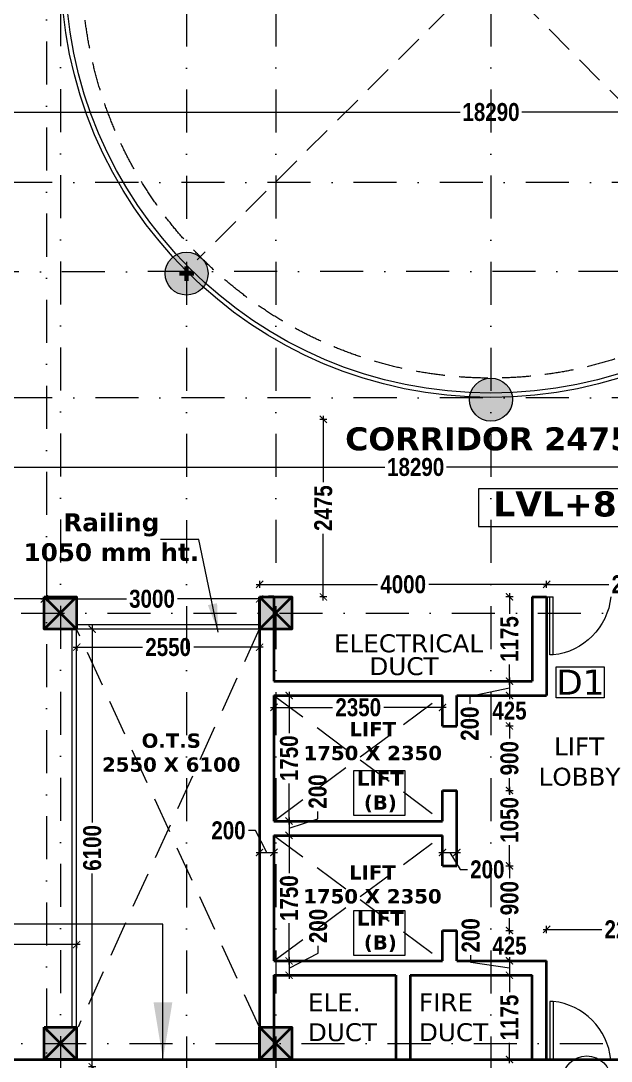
# Model space of a CAD drawing. Header units: millimetres. Extents: x -3092155 to 4513934, y -12317808 to 1850003.
# Drawn here: x -422978 to -414748, y -5557584 to -5543080 of the extents above; entities that cross this region are included whole.
import ezdxf

# ---------------------------------------------------------------- set-up
doc = ezdxf.new("R2010")
doc.units = ezdxf.units.MM
doc.header["$LTSCALE"] = 2
doc.header["$MEASUREMENT"] = 0
doc.header["$PDMODE"] = 34
doc.header["$PDSIZE"] = 500
doc.linetypes.add('DASHDOT', pattern=[1, 0.5, -0.25, 0, -0.25])
doc.linetypes.add('DASHED2', pattern=[0.375, 0.25, -0.125])
doc.layers.add('AEROW', color=7, linetype='Continuous', lineweight=15, true_color=0x0d0d0d)
for name, color, linetype, lineweight in [('col 1', 11, 'Continuous', 20), ('coloumn', 10, 'Continuous', 35), ('D DIM', 250, 'Continuous', 9), ('D1', 10, 'Continuous', 5), ('DOOR', 27, 'Continuous', 5), ('expen. jt.', 130, 'Continuous', 35), ('GRID', 251, 'DASHDOT', 5), ('Layer1', 251, 'Continuous', 0), ('PARGOLA', 115, 'DASHED2', 5), ('RAILING', 47, 'Continuous', 13), ('SILL', 74, 'Continuous', 9), ('TEXT', 7, 'Continuous', 13), ('W1', 162, 'Continuous', 5), ('WAll', 250, 'Continuous', 35)]:
    doc.layers.add(name, color=color, linetype=linetype, lineweight=lineweight)
doc.styles.add('COLOUMNN DIM', font='ARIALNB.TTF', dxfattribs={"height": 550})
doc.styles.add('INNER DIM', font='ARIALNB.TTF', dxfattribs={"height": 250})
doc.styles.add('style2', font='verdana.ttf')
doc.dimstyles.new('external final', dxfattribs={"dimscale": 0, "dimtxt": 250, "dimasz": 100, "dimexe": 50, "dimexo": 50, "dimgap": 50, "dimtad": 0, "dimdec": 0, "dimzin": 0, "dimdsep": 46, "dimtxsty": 'INNER DIM', "dimblk": 'ARCHTICK', "dimcen": 100, "dimdle": 50, "dimclrd": 256, "dimclre": 256, "dimclrt": 256, "dimadec": 0, "dimazin": 0, "dimtfac": 1, "dimtdec": 0, "dimtix": 1, "dimtmove": 1, "dimatfit": 3, "dimfxl": 50, "dimfxlon": 1, "dimtolj": 1, "dimtzin": 0, "dimlwd": -1, "dimlwe": -1, "dimarcsym": 1})
doc.dimstyles.new('INNER DIM', dxfattribs={"dimscale": 0, "dimtxt": 250, "dimasz": 100, "dimexe": 50, "dimexo": 50, "dimgap": 50, "dimtad": 0, "dimdec": 0, "dimzin": 0, "dimdsep": 46, "dimtxsty": 'INNER DIM', "dimblk": 'ARCHTICK', "dimcen": 100, "dimdle": 50, "dimclrd": 256, "dimclre": 256, "dimclrt": 256, "dimadec": 0, "dimazin": 0, "dimtfac": 1, "dimtdec": 0, "dimtix": 1, "dimtmove": 2, "dimatfit": 3, "dimfxl": 50, "dimfxlon": 1, "dimtolj": 1, "dimtzin": 0, "dimlwd": -1, "dimlwe": -1, "dimarcsym": 1})

# ---------------------------------------------------------------- blocks, each defined once
blk = doc.blocks.new('_ArchTick')
at = {"color": 0, "linetype": 'ByBlock', "const_width": 0.15}
blk.add_lwpolyline([(-0.5, -0.5), (0.5, 0.5)], dxfattribs=at)
blk = doc.blocks.new('*D394')
at = {"layer": 'D DIM', "ltscale": 100, "transparency": 16777216}
for p, q in [((-418711, -5548636), (-418811, -5548636)), ((-418761, -5548586), (-418761, -5549513)), ((-418761, -5551161), (-418761, -5550234)), ((-418711, -5551111), (-418811, -5551111))]:
    blk.add_line(p, q, dxfattribs=at)
at = {"layer": 'Defpoints', "color": 0, "lineweight": 50, "ltscale": 100, "transparency": 16777216}
for p in [(-416424, -5548636), (-418761, -5551111), (-415810, -5551111)]:
    blk.add_point(p, dxfattribs=at)
at = {"layer": 'D DIM', "ltscale": 100, "transparency": 16777216, "xscale": 100, "yscale": 100, "zscale": 100}
for p, rotation in [((-418761, -5548636), 90), ((-418761, -5551111), 270)]:
    blk.add_blockref('_ArchTick', p, dxfattribs=dict(at, rotation=rotation))
at = {"layer": 'D DIM', "ltscale": 100, "transparency": 16777216, "insert": (-418761, -5549874), "char_height": 250, "attachment_point": 5, "rotation": 90, "style": 'INNER DIM'}
blk.add_mtext('\\A1;2475', dxfattribs=at)
blk = doc.blocks.new('*D409')
at = {"layer": 'D DIM', "ltscale": 100, "transparency": 16777216}
for p, q in [((-425569, -5549252), (-425569, -5549352)), ((-407278, -5549252), (-407278, -5549352)), ((-425619, -5549302), (-417904, -5549302)), ((-407228, -5549302), (-417044, -5549302))]:
    blk.add_line(p, q, dxfattribs=at)
at = {"layer": 'Defpoints', "color": 0, "lineweight": 50, "ltscale": 100, "transparency": 16777216}
for p in [(-407278, -5548781), (-425569, -5548959), (-407278, -5549302)]:
    blk.add_point(p, dxfattribs=at)
at = {"layer": 'D DIM', "ltscale": 100, "transparency": 16777216, "xscale": 100, "yscale": 100, "zscale": 100, "rotation": 180}
blk.add_blockref('_ArchTick', (-425569, -5549302), dxfattribs=at)
at = {"layer": 'D DIM', "ltscale": 100, "transparency": 16777216, "xscale": 100, "yscale": 100, "zscale": 100}
blk.add_blockref('_ArchTick', (-407278, -5549302), dxfattribs=at)
at = {"layer": 'D DIM', "ltscale": 100, "transparency": 16777216, "insert": (-417474, -5549302), "char_height": 250, "attachment_point": 5, "style": 'INNER DIM'}
blk.add_mtext('\\A1;18290', dxfattribs=at)
blk = doc.blocks.new('*D432')
at = {"layer": 'D DIM', "ltscale": 100, "transparency": 16777216}
for p, q in [((-425619, -5551139), (-423953, -5551139)), ((-425569, -5551139), (-425569, -5551189)), ((-422599, -5551139), (-423237, -5551139)), ((-422649, -5551139), (-422649, -5551189))]:
    blk.add_line(p, q, dxfattribs=at)
at = {"layer": 'Defpoints', "color": 0, "lineweight": 50, "ltscale": 100, "transparency": 16777216}
for p in [(-425569, -5551111), (-422649, -5551111), (-422649, -5551139)]:
    blk.add_point(p, dxfattribs=at)
at = {"layer": 'D DIM', "ltscale": 100, "transparency": 16777216, "xscale": 100, "yscale": 100, "zscale": 100, "rotation": 180}
blk.add_blockref('_ArchTick', (-425569, -5551139), dxfattribs=at)
at = {"layer": 'D DIM', "ltscale": 100, "transparency": 16777216, "xscale": 100, "yscale": 100, "zscale": 100}
blk.add_blockref('_ArchTick', (-422649, -5551139), dxfattribs=at)
at = {"layer": 'D DIM', "ltscale": 100, "transparency": 16777216, "insert": (-423595, -5551139), "char_height": 250, "attachment_point": 5, "style": 'INNER DIM'}
blk.add_mtext('\\A1;2920', dxfattribs=at)
blk = doc.blocks.new('*D433')
at = {"layer": 'D DIM', "ltscale": 100, "transparency": 16777216}
for p, q in [((-422699, -5551139), (-421505, -5551139)), ((-422649, -5551139), (-422649, -5551189)), ((-419598, -5551139), (-420793, -5551139)), ((-419648, -5551139), (-419648, -5551189))]:
    blk.add_line(p, q, dxfattribs=at)
at = {"layer": 'Defpoints', "color": 0, "lineweight": 50, "ltscale": 100, "transparency": 16777216}
for p in [(-422649, -5551111), (-419648, -5551111), (-419648, -5551139)]:
    blk.add_point(p, dxfattribs=at)
at = {"layer": 'D DIM', "ltscale": 100, "transparency": 16777216, "xscale": 100, "yscale": 100, "zscale": 100, "rotation": 180}
blk.add_blockref('_ArchTick', (-422649, -5551139), dxfattribs=at)
at = {"layer": 'D DIM', "ltscale": 100, "transparency": 16777216, "xscale": 100, "yscale": 100, "zscale": 100}
blk.add_blockref('_ArchTick', (-419648, -5551139), dxfattribs=at)
at = {"layer": 'D DIM', "ltscale": 100, "transparency": 16777216, "insert": (-421149, -5551139), "char_height": 250, "attachment_point": 5, "style": 'INNER DIM'}
blk.add_mtext('\\A1;3000', dxfattribs=at)
blk = doc.blocks.new('*D434')
at = {"layer": 'D DIM', "ltscale": 100, "transparency": 16777216}
for p, q in [((-419698, -5550937), (-418007, -5550937)), ((-419648, -5550987), (-419648, -5550887)), ((-415598, -5550937), (-417290, -5550937)), ((-415648, -5550987), (-415648, -5550887))]:
    blk.add_line(p, q, dxfattribs=at)
at = {"layer": 'Defpoints', "color": 0, "lineweight": 50, "ltscale": 100, "transparency": 16777216}
for p in [(-415648, -5550937), (-419648, -5551111), (-415648, -5551111)]:
    blk.add_point(p, dxfattribs=at)
at = {"layer": 'D DIM', "ltscale": 100, "transparency": 16777216, "xscale": 100, "yscale": 100, "zscale": 100, "rotation": 180}
blk.add_blockref('_ArchTick', (-419648, -5550937), dxfattribs=at)
at = {"layer": 'D DIM', "ltscale": 100, "transparency": 16777216, "xscale": 100, "yscale": 100, "zscale": 100}
blk.add_blockref('_ArchTick', (-415648, -5550937), dxfattribs=at)
at = {"layer": 'D DIM', "ltscale": 100, "transparency": 16777216, "insert": (-417648, -5550937), "char_height": 250, "attachment_point": 5, "style": 'INNER DIM'}
blk.add_mtext('\\A1;4000', dxfattribs=at)
blk = doc.blocks.new('*D435')
at = {"layer": 'D DIM', "ltscale": 100, "transparency": 16777216}
for p, q in [((-415698, -5550937), (-414782, -5550937)), ((-415648, -5550987), (-415648, -5550887)), ((-413149, -5550937), (-414066, -5550937)), ((-413199, -5550987), (-413199, -5550887))]:
    blk.add_line(p, q, dxfattribs=at)
at = {"layer": 'Defpoints', "color": 0, "lineweight": 50, "ltscale": 100, "transparency": 16777216}
for p in [(-413199, -5550937), (-415648, -5551111), (-413199, -5551111)]:
    blk.add_point(p, dxfattribs=at)
at = {"layer": 'D DIM', "ltscale": 100, "transparency": 16777216, "xscale": 100, "yscale": 100, "zscale": 100, "rotation": 180}
blk.add_blockref('_ArchTick', (-415648, -5550937), dxfattribs=at)
at = {"layer": 'D DIM', "ltscale": 100, "transparency": 16777216, "xscale": 100, "yscale": 100, "zscale": 100}
blk.add_blockref('_ArchTick', (-413199, -5550937), dxfattribs=at)
at = {"layer": 'D DIM', "ltscale": 100, "transparency": 16777216, "insert": (-414424, -5550937), "char_height": 250, "attachment_point": 5, "style": 'INNER DIM'}
blk.add_mtext('\\A1;2450', dxfattribs=at)
blk = doc.blocks.new('*D455')
at = {"layer": 'D DIM', "ltscale": 100, "transparency": 16777216}
for p, q in [((-425568, -5544403), (-425568, -5544303)), ((-407279, -5544403), (-407279, -5544303)), ((-425618, -5544353), (-416854, -5544353)), ((-407229, -5544353), (-415994, -5544353))]:
    blk.add_line(p, q, dxfattribs=at)
at = {"layer": 'Defpoints', "color": 0, "lineweight": 50, "ltscale": 100, "transparency": 16777216}
for p in [(-407279, -5544353), (-425568, -5545111), (-407279, -5545111)]:
    blk.add_point(p, dxfattribs=at)
at = {"layer": 'D DIM', "ltscale": 100, "transparency": 16777216, "xscale": 100, "yscale": 100, "zscale": 100, "rotation": 180}
blk.add_blockref('_ArchTick', (-425568, -5544353), dxfattribs=at)
at = {"layer": 'D DIM', "ltscale": 100, "transparency": 16777216, "xscale": 100, "yscale": 100, "zscale": 100}
blk.add_blockref('_ArchTick', (-407279, -5544353), dxfattribs=at)
at = {"layer": 'D DIM', "ltscale": 100, "transparency": 16777216, "insert": (-416424, -5544353), "char_height": 250, "attachment_point": 5, "style": 'INNER DIM'}
blk.add_mtext('\\A1;18290', dxfattribs=at)
blk = doc.blocks.new('*D528')
at = {"layer": 'D DIM', "ltscale": 100, "transparency": 16777216}
for p, q in [((-415698, -5555747), (-414881, -5555747)), ((-415648, -5555797), (-415648, -5555697)), ((-413348, -5555747), (-414166, -5555747)), ((-413398, -5555797), (-413398, -5555697))]:
    blk.add_line(p, q, dxfattribs=at)
at = {"layer": 'Defpoints', "color": 0, "lineweight": 50, "ltscale": 100, "transparency": 16777216}
for p in [(-413398, -5555747), (-415648, -5556336), (-413398, -5556911)]:
    blk.add_point(p, dxfattribs=at)
at = {"layer": 'D DIM', "ltscale": 100, "transparency": 16777216, "xscale": 100, "yscale": 100, "zscale": 100, "rotation": 180}
blk.add_blockref('_ArchTick', (-415648, -5555747), dxfattribs=at)
at = {"layer": 'D DIM', "ltscale": 100, "transparency": 16777216, "xscale": 100, "yscale": 100, "zscale": 100}
blk.add_blockref('_ArchTick', (-413398, -5555747), dxfattribs=at)
at = {"layer": 'D DIM', "ltscale": 100, "transparency": 16777216, "insert": (-414523, -5555747), "char_height": 250, "attachment_point": 5, "style": 'INNER DIM'}
blk.add_mtext('\\A1;2250', dxfattribs=at)
blk = doc.blocks.new('*D1041')
at = {"layer": 'D DIM', "ltscale": 100, "transparency": 16777216}
for p, q in [((-422522, -5502781), (-422360, -5501710)), ((-422360, -5501710), (-422260, -5501710)), ((-422374, -5502781), (-422669, -5502781)), ((-422619, -5502831), (-422619, -5502731)), ((-422424, -5502781), (-422424, -5502731))]:
    blk.add_line(p, q, dxfattribs=at)
at = {"layer": 'Defpoints', "color": 0, "lineweight": 50, "ltscale": 100, "transparency": 16777216}
for p in [(-422619, -5502781), (-422424, -5502781), (-422619, -7684899)]:
    blk.add_point(p, dxfattribs=at)
at = {"layer": 'D DIM', "ltscale": 100, "transparency": 16777216, "xscale": 100, "yscale": 100, "zscale": 100, "rotation": 180}
blk.add_blockref('_ArchTick', (-422619, -5502781), dxfattribs=at)
at = {"layer": 'D DIM', "ltscale": 100, "transparency": 16777216, "xscale": 100, "yscale": 100, "zscale": 100}
blk.add_blockref('_ArchTick', (-422424, -5502781), dxfattribs=at)
at = {"layer": 'D DIM', "ltscale": 100, "transparency": 16777216, "insert": (-421719, -5501710), "char_height": 550, "attachment_point": 5, "style": 'COLOUMNN DIM'}
blk.add_mtext('\\A1;195', dxfattribs=at)
blk = doc.blocks.new('*D1042')
at = {"layer": 'D DIM', "ltscale": 100, "transparency": 16777216}
for p, q in [((-425994, -7684899), (-425011, -7684899)), ((-425944, -7684849), (-425944, -7684949)), ((-422569, -7684899), (-423552, -7684899)), ((-422619, -7684899), (-422619, -7684949))]:
    blk.add_line(p, q, dxfattribs=at)
at = {"layer": 'Defpoints', "color": 0, "lineweight": 50, "ltscale": 100, "transparency": 16777216}
for p in [(-425944, -5502781), (-425944, -7684899), (-422619, -7684899)]:
    blk.add_point(p, dxfattribs=at)
at = {"layer": 'D DIM', "ltscale": 100, "transparency": 16777216, "xscale": 100, "yscale": 100, "zscale": 100, "rotation": 180}
blk.add_blockref('_ArchTick', (-425944, -7684899), dxfattribs=at)
at = {"layer": 'D DIM', "ltscale": 100, "transparency": 16777216, "xscale": 100, "yscale": 100, "zscale": 100}
blk.add_blockref('_ArchTick', (-422619, -7684899), dxfattribs=at)
at = {"layer": 'D DIM', "ltscale": 100, "transparency": 16777216, "insert": (-424282, -7684899), "char_height": 550, "attachment_point": 5, "style": 'COLOUMNN DIM'}
blk.add_mtext('\\A1;3325', dxfattribs=at)
blk = doc.blocks.new('c')
at = {"layer": 'col 1', "ltscale": 100}
h = blk.add_hatch(color=256, dxfattribs=at)
edge = h.paths.add_edge_path()
edge.add_arc((-563321, -5782835), 300, 0, 360)
at = {"lineweight": 60}
for p, q in [((-563321, -5782935), (-563321, -5782735)), ((-563421, -5782835), (-563221, -5782835))]:
    blk.add_line(p, q, dxfattribs=at)
at = {"layer": 'col 1', "ltscale": 100}
blk.add_circle((-563321, -5782835), 300, dxfattribs=at)
blk = doc.blocks.new('1000 DOOR R')
at = {"layer": 'DOOR', "color": 252, "ltscale": 200}
for p, q in [((-900, -900), (0, -900)), ((-900, -900), (-900, -950)), ((-900, -950), (0, -950)), ((0, -1000), (0, -900))]:
    blk.add_line(p, q, dxfattribs=at)
blk.add_arc((96, -1003), 1001, 95.4612, 174.0988, dxfattribs=at)
blk = doc.blocks.new('S.F')
at = {"layer": 'coloumn', "ltscale": 100}
for points in [[(63020, -5859306), (63470, -5859306), (63470, -5859756), (63020, -5859756)], [(66020, -5859306), (66470, -5859306), (66470, -5859756), (66020, -5859756)], [(63020, -5865306), (63470, -5865306), (63470, -5865756), (63020, -5865756)], [(66020, -5865306), (66470, -5865306), (66470, -5865756), (66020, -5865756)]]:
    blk.add_hatch(color=256, dxfattribs=at).paths.add_polyline_path(points)
for p, q in [((63020, -5859756), (63470, -5859306)), ((63470, -5859756), (63020, -5859306)), ((66020, -5859756), (66470, -5859306)), ((66470, -5859756), (66020, -5859306)), ((63020, -5865756), (63470, -5865306)), ((63470, -5865756), (63020, -5865306)), ((66020, -5865756), (66470, -5865306)), ((66470, -5865756), (66020, -5865306))]:
    blk.add_line(p, q, dxfattribs=at)
for points in [[(63020, -5859306), (63470, -5859306), (63470, -5859756), (63020, -5859756)], [(66020, -5859306), (66470, -5859306), (66470, -5859756), (66020, -5859756)], [(63020, -5865306), (63470, -5865306), (63470, -5865756), (63020, -5865756)], [(66020, -5865306), (66470, -5865306), (66470, -5865756), (66020, -5865756)]]:
    blk.add_lwpolyline(points, close=True, dxfattribs=at)
blk = doc.blocks.new('*D1087')
at = {"layer": 'D DIM', "ltscale": 100, "transparency": 16777216}
for p, q in [((-416116, -5551111), (-416216, -5551111)), ((-416166, -5551061), (-416166, -5551346)), ((-416166, -5552336), (-416166, -5552052)), ((-416116, -5552286), (-416216, -5552286))]:
    blk.add_line(p, q, dxfattribs=at)
at = {"layer": 'Defpoints', "color": 0, "lineweight": 50, "ltscale": 100, "transparency": 16777216}
for p in [(-415849, -5551111), (-416166, -5552286), (-415849, -5552286)]:
    blk.add_point(p, dxfattribs=at)
at = {"layer": 'D DIM', "ltscale": 100, "transparency": 16777216, "xscale": 100, "yscale": 100, "zscale": 100}
for p, rotation in [((-416166, -5551111), 90), ((-416166, -5552286), 270)]:
    blk.add_blockref('_ArchTick', p, dxfattribs=dict(at, rotation=rotation))
at = {"layer": 'D DIM', "ltscale": 100, "transparency": 16777216, "insert": (-416166, -5551699), "char_height": 250, "attachment_point": 5, "rotation": 90, "style": 'INNER DIM'}
blk.add_mtext('\\A1;1175', dxfattribs=at)
blk = doc.blocks.new('*D1088')
at = {"layer": 'D DIM', "ltscale": 100, "transparency": 16777216}
for p, q in [((-416116, -5552286), (-416216, -5552286)), ((-416166, -5552236), (-416166, -5552536)), ((-416166, -5552386), (-416719, -5552500)), ((-416719, -5552500), (-416719, -5552600)), ((-416216, -5552486), (-416116, -5552486))]:
    blk.add_line(p, q, dxfattribs=at)
at = {"layer": 'Defpoints', "color": 0, "lineweight": 50, "ltscale": 100, "transparency": 16777216}
for p in [(-415849, -5552286), (-416899, -5552486), (-416166, -5552486)]:
    blk.add_point(p, dxfattribs=at)
at = {"layer": 'D DIM', "ltscale": 100, "transparency": 16777216, "xscale": 100, "yscale": 100, "zscale": 100}
for p, rotation in [((-416166, -5552286), 90), ((-416166, -5552486), 270)]:
    blk.add_blockref('_ArchTick', p, dxfattribs=dict(at, rotation=rotation))
at = {"layer": 'D DIM', "ltscale": 100, "transparency": 16777216, "insert": (-416719, -5552879), "char_height": 250, "attachment_point": 5, "rotation": 90, "style": 'INNER DIM'}
blk.add_mtext('\\A1;200', dxfattribs=at)
blk = doc.blocks.new('*D1089')
at = {"layer": 'D DIM', "ltscale": 100, "transparency": 16777216}
for p, q in [((-416216, -5552486), (-416116, -5552486)), ((-416166, -5552486), (-416166, -5552521)), ((-416166, -5552911), (-416166, -5552876)), ((-416216, -5552911), (-416116, -5552911))]:
    blk.add_line(p, q, dxfattribs=at)
at = {"layer": 'Defpoints', "color": 0, "lineweight": 50, "ltscale": 100, "transparency": 16777216}
for p in [(-416899, -5552486), (-416899, -5552911), (-416166, -5552911)]:
    blk.add_point(p, dxfattribs=at)
at = {"layer": 'D DIM', "ltscale": 100, "transparency": 16777216, "insert": (-416166, -5552699), "char_height": 250, "attachment_point": 5, "rotation": 0.1, "style": 'INNER DIM'}
blk.add_mtext('\\A1;425', dxfattribs=at)
blk = doc.blocks.new('*D1090')
at = {"layer": 'D DIM', "ltscale": 100, "transparency": 16777216}
for p, q in [((-416166, -5552861), (-416166, -5553084)), ((-416216, -5552911), (-416116, -5552911)), ((-416166, -5553861), (-416166, -5553639)), ((-416216, -5553811), (-416116, -5553811))]:
    blk.add_line(p, q, dxfattribs=at)
at = {"layer": 'Defpoints', "color": 0, "lineweight": 50, "ltscale": 100, "transparency": 16777216}
for p in [(-416899, -5552911), (-416899, -5553811), (-416166, -5553811)]:
    blk.add_point(p, dxfattribs=at)
at = {"layer": 'D DIM', "ltscale": 100, "transparency": 16777216, "xscale": 100, "yscale": 100, "zscale": 100}
for p, rotation in [((-416166, -5552911), 90), ((-416166, -5553811), 270)]:
    blk.add_blockref('_ArchTick', p, dxfattribs=dict(at, rotation=rotation))
at = {"layer": 'D DIM', "ltscale": 100, "transparency": 16777216, "insert": (-416166, -5553361), "char_height": 250, "attachment_point": 5, "rotation": 90, "style": 'INNER DIM'}
blk.add_mtext('\\A1;900', dxfattribs=at)
blk = doc.blocks.new('*D1091')
at = {"layer": 'D DIM', "ltscale": 100, "transparency": 16777216}
for p, q in [((-416216, -5553811), (-416116, -5553811)), ((-416166, -5553761), (-416166, -5553871)), ((-416166, -5554911), (-416166, -5554572)), ((-416216, -5554861), (-416116, -5554861))]:
    blk.add_line(p, q, dxfattribs=at)
at = {"layer": 'Defpoints', "color": 0, "lineweight": 50, "ltscale": 100, "transparency": 16777216}
for p in [(-416899, -5553811), (-416899, -5554861), (-416166, -5554861)]:
    blk.add_point(p, dxfattribs=at)
at = {"layer": 'D DIM', "ltscale": 100, "transparency": 16777216, "xscale": 100, "yscale": 100, "zscale": 100}
for p, rotation in [((-416166, -5553811), 90), ((-416166, -5554861), 270)]:
    blk.add_blockref('_ArchTick', p, dxfattribs=dict(at, rotation=rotation))
at = {"layer": 'D DIM', "ltscale": 100, "transparency": 16777216, "insert": (-416166, -5554221), "char_height": 250, "attachment_point": 5, "rotation": 90, "style": 'INNER DIM'}
blk.add_mtext('\\A1;1050', dxfattribs=at)
blk = doc.blocks.new('*D1092')
at = {"layer": 'D DIM', "ltscale": 100, "transparency": 16777216}
for p, q in [((-416216, -5554861), (-416116, -5554861)), ((-416166, -5554811), (-416166, -5555034)), ((-416166, -5555811), (-416166, -5555589)), ((-416216, -5555761), (-416116, -5555761))]:
    blk.add_line(p, q, dxfattribs=at)
at = {"layer": 'Defpoints', "color": 0, "lineweight": 50, "ltscale": 100, "transparency": 16777216}
for p in [(-416899, -5554861), (-416899, -5555761), (-416166, -5555761)]:
    blk.add_point(p, dxfattribs=at)
at = {"layer": 'D DIM', "ltscale": 100, "transparency": 16777216, "xscale": 100, "yscale": 100, "zscale": 100}
for p, rotation in [((-416166, -5554861), 90), ((-416166, -5555761), 270)]:
    blk.add_blockref('_ArchTick', p, dxfattribs=dict(at, rotation=rotation))
at = {"layer": 'D DIM', "ltscale": 100, "transparency": 16777216, "insert": (-416166, -5555311), "char_height": 250, "attachment_point": 5, "rotation": 90, "style": 'INNER DIM'}
blk.add_mtext('\\A1;900', dxfattribs=at)
blk = doc.blocks.new('*D1093')
at = {"layer": 'D DIM', "ltscale": 100, "transparency": 16777216}
for p, q in [((-416216, -5555761), (-416116, -5555761)), ((-416166, -5555761), (-416166, -5555796)), ((-416216, -5556186), (-416116, -5556186)), ((-416166, -5556186), (-416166, -5556151))]:
    blk.add_line(p, q, dxfattribs=at)
at = {"layer": 'Defpoints', "color": 0, "lineweight": 50, "ltscale": 100, "transparency": 16777216}
for p in [(-416899, -5555761), (-416899, -5556186), (-416166, -5556186)]:
    blk.add_point(p, dxfattribs=at)
at = {"layer": 'D DIM', "ltscale": 100, "transparency": 16777216, "insert": (-416166, -5555974), "char_height": 250, "attachment_point": 5, "rotation": 0.1, "style": 'INNER DIM'}
blk.add_mtext('\\A1;425', dxfattribs=at)
blk = doc.blocks.new('*D1094')
at = {"layer": 'D DIM', "ltscale": 100, "transparency": 16777216}
for p, q in [((-416706, -5556208), (-416706, -5556108)), ((-416166, -5556286), (-416706, -5556208)), ((-416216, -5556186), (-416116, -5556186)), ((-416166, -5556136), (-416166, -5556436)), ((-416216, -5556386), (-416116, -5556386))]:
    blk.add_line(p, q, dxfattribs=at)
at = {"layer": 'Defpoints', "color": 0, "lineweight": 50, "ltscale": 100, "transparency": 16777216}
for p in [(-416899, -5556186), (-417549, -5556386), (-416166, -5556386)]:
    blk.add_point(p, dxfattribs=at)
at = {"layer": 'D DIM', "ltscale": 100, "transparency": 16777216, "xscale": 100, "yscale": 100, "zscale": 100}
for p, rotation in [((-416166, -5556186), 90), ((-416166, -5556386), 270)]:
    blk.add_blockref('_ArchTick', p, dxfattribs=dict(at, rotation=rotation))
at = {"layer": 'D DIM', "ltscale": 100, "transparency": 16777216, "insert": (-416706, -5555830), "char_height": 250, "attachment_point": 5, "rotation": 90, "style": 'INNER DIM'}
blk.add_mtext('\\A1;200', dxfattribs=at)
blk = doc.blocks.new('*D1095')
at = {"layer": 'D DIM', "ltscale": 100, "transparency": 16777216}
for p, q in [((-416166, -5556336), (-416166, -5556621)), ((-416216, -5556386), (-416116, -5556386)), ((-416166, -5557611), (-416166, -5557327)), ((-416116, -5557561), (-416216, -5557561))]:
    blk.add_line(p, q, dxfattribs=at)
at = {"layer": 'Defpoints', "color": 0, "lineweight": 50, "ltscale": 100, "transparency": 16777216}
for p in [(-417549, -5556386), (-416166, -5557561), (-415849, -5557561)]:
    blk.add_point(p, dxfattribs=at)
at = {"layer": 'D DIM', "ltscale": 100, "transparency": 16777216, "xscale": 100, "yscale": 100, "zscale": 100}
for p, rotation in [((-416166, -5556386), 90), ((-416166, -5557561), 270)]:
    blk.add_blockref('_ArchTick', p, dxfattribs=dict(at, rotation=rotation))
at = {"layer": 'D DIM', "ltscale": 100, "transparency": 16777216, "insert": (-416166, -5556974), "char_height": 250, "attachment_point": 5, "rotation": 90, "style": 'INNER DIM'}
blk.add_mtext('\\A1;1175', dxfattribs=at)
blk = doc.blocks.new('*D1096')
at = {"layer": 'D DIM', "ltscale": 100, "transparency": 16777216}
for p, q in [((-419238, -5552436), (-419238, -5553011)), ((-419197, -5552486), (-419288, -5552486)), ((-419238, -5554286), (-419238, -5553711)), ((-419197, -5554236), (-419288, -5554236))]:
    blk.add_line(p, q, dxfattribs=at)
at = {"layer": 'Defpoints', "color": 0, "lineweight": 50, "ltscale": 100, "transparency": 16777216}
for p in [(-419147, -5552486), (-419238, -5554236), (-419147, -5554236)]:
    blk.add_point(p, dxfattribs=at)
at = {"layer": 'D DIM', "ltscale": 100, "transparency": 16777216, "xscale": 100, "yscale": 100, "zscale": 100}
for p, rotation in [((-419238, -5552486), 90), ((-419238, -5554236), 270)]:
    blk.add_blockref('_ArchTick', p, dxfattribs=dict(at, rotation=rotation))
at = {"layer": 'D DIM', "ltscale": 100, "transparency": 16777216, "insert": (-419238, -5553361), "char_height": 250, "attachment_point": 5, "rotation": 90, "style": 'INNER DIM'}
blk.add_mtext('\\A1;1750', dxfattribs=at)
blk = doc.blocks.new('*D1097')
at = {"layer": 'D DIM', "ltscale": 100, "transparency": 16777216}
for p, q in [((-419238, -5554186), (-419238, -5554486)), ((-418839, -5554203), (-418839, -5554103)), ((-419196, -5554236), (-419288, -5554236)), ((-419238, -5554336), (-418839, -5554203)), ((-419288, -5554436), (-419188, -5554436))]:
    blk.add_line(p, q, dxfattribs=at)
at = {"layer": 'Defpoints', "color": 0, "lineweight": 50, "ltscale": 100, "transparency": 16777216}
for p in [(-419146, -5554236), (-419449, -5554436), (-419238, -5554436)]:
    blk.add_point(p, dxfattribs=at)
at = {"layer": 'D DIM', "ltscale": 100, "transparency": 16777216, "xscale": 100, "yscale": 100, "zscale": 100}
for p, rotation in [((-419238, -5554236), 90), ((-419238, -5554436), 270)]:
    blk.add_blockref('_ArchTick', p, dxfattribs=dict(at, rotation=rotation))
at = {"layer": 'D DIM', "ltscale": 100, "transparency": 16777216, "insert": (-418839, -5553825), "char_height": 250, "attachment_point": 5, "rotation": 90, "style": 'INNER DIM'}
blk.add_mtext('\\A1;200', dxfattribs=at)
blk = doc.blocks.new('*D1098')
at = {"layer": 'D DIM', "ltscale": 100, "transparency": 16777216}
for p, q in [((-419288, -5554436), (-419188, -5554436)), ((-419238, -5554386), (-419238, -5554961)), ((-419238, -5556236), (-419238, -5555661)), ((-419288, -5556186), (-419188, -5556186))]:
    blk.add_line(p, q, dxfattribs=at)
at = {"layer": 'Defpoints', "color": 0, "lineweight": 50, "ltscale": 100, "transparency": 16777216}
for p in [(-419449, -5554436), (-419449, -5556186), (-419238, -5556186)]:
    blk.add_point(p, dxfattribs=at)
at = {"layer": 'D DIM', "ltscale": 100, "transparency": 16777216, "xscale": 100, "yscale": 100, "zscale": 100}
for p, rotation in [((-419238, -5554436), 90), ((-419238, -5556186), 270)]:
    blk.add_blockref('_ArchTick', p, dxfattribs=dict(at, rotation=rotation))
at = {"layer": 'D DIM', "ltscale": 100, "transparency": 16777216, "insert": (-419238, -5555311), "char_height": 250, "attachment_point": 5, "rotation": 90, "style": 'INNER DIM'}
blk.add_mtext('\\A1;1750', dxfattribs=at)
blk = doc.blocks.new('*D1099')
at = {"layer": 'D DIM', "ltscale": 100, "transparency": 16777216}
for p, q in [((-419238, -5556286), (-418832, -5556078)), ((-418832, -5556078), (-418832, -5555978)), ((-419288, -5556186), (-419188, -5556186)), ((-419238, -5556136), (-419238, -5556436)), ((-419288, -5556386), (-419188, -5556386))]:
    blk.add_line(p, q, dxfattribs=at)
at = {"layer": 'Defpoints', "color": 0, "lineweight": 50, "ltscale": 100, "transparency": 16777216}
for p in [(-419449, -5556186), (-419449, -5556386), (-419238, -5556386)]:
    blk.add_point(p, dxfattribs=at)
at = {"layer": 'D DIM', "ltscale": 100, "transparency": 16777216, "xscale": 100, "yscale": 100, "zscale": 100}
for p, rotation in [((-419238, -5556186), 90), ((-419238, -5556386), 270)]:
    blk.add_blockref('_ArchTick', p, dxfattribs=dict(at, rotation=rotation))
at = {"layer": 'D DIM', "ltscale": 100, "transparency": 16777216, "insert": (-418832, -5555699), "char_height": 250, "attachment_point": 5, "rotation": 90, "style": 'INNER DIM'}
blk.add_mtext('\\A1;200', dxfattribs=at)
blk = doc.blocks.new('*D1100')
at = {"layer": 'D DIM', "ltscale": 100, "transparency": 16777216}
for p, q in [((-419499, -5552652), (-418632, -5552652)), ((-419449, -5552652), (-419449, -5552602)), ((-417049, -5552652), (-417916, -5552652)), ((-417099, -5552652), (-417099, -5552602))]:
    blk.add_line(p, q, dxfattribs=at)
at = {"layer": 'Defpoints', "color": 0, "lineweight": 50, "ltscale": 100, "transparency": 16777216}
for p in [(-419449, -5552653), (-417099, -5552652), (-417099, -5552653)]:
    blk.add_point(p, dxfattribs=at)
at = {"layer": 'D DIM', "ltscale": 100, "transparency": 16777216, "xscale": 100, "yscale": 100, "zscale": 100, "rotation": 180}
blk.add_blockref('_ArchTick', (-419449, -5552652), dxfattribs=at)
at = {"layer": 'D DIM', "ltscale": 100, "transparency": 16777216, "xscale": 100, "yscale": 100, "zscale": 100}
blk.add_blockref('_ArchTick', (-417099, -5552652), dxfattribs=at)
at = {"layer": 'D DIM', "ltscale": 100, "transparency": 16777216, "insert": (-418274, -5552652), "char_height": 250, "attachment_point": 5, "style": 'INNER DIM'}
blk.add_mtext('\\A1;2350', dxfattribs=at)
blk = doc.blocks.new('*D1101')
at = {"layer": 'D DIM', "ltscale": 100, "transparency": 16777216}
for p, q in [((-419705, -5554367), (-419805, -5554367)), ((-419549, -5554674), (-419705, -5554367)), ((-419649, -5554696), (-419649, -5554624)), ((-419449, -5554696), (-419449, -5554624)), ((-419699, -5554674), (-419399, -5554674))]:
    blk.add_line(p, q, dxfattribs=at)
at = {"layer": 'Defpoints', "color": 0, "lineweight": 50, "ltscale": 100, "transparency": 16777216}
for p in [(-419649, -5554746), (-419449, -5554674), (-419449, -5554746)]:
    blk.add_point(p, dxfattribs=at)
at = {"layer": 'D DIM', "ltscale": 100, "transparency": 16777216, "xscale": 100, "yscale": 100, "zscale": 100, "rotation": 180}
blk.add_blockref('_ArchTick', (-419649, -5554674), dxfattribs=at)
at = {"layer": 'D DIM', "ltscale": 100, "transparency": 16777216, "xscale": 100, "yscale": 100, "zscale": 100}
blk.add_blockref('_ArchTick', (-419449, -5554674), dxfattribs=at)
at = {"layer": 'D DIM', "ltscale": 100, "transparency": 16777216, "insert": (-420083, -5554367), "char_height": 250, "attachment_point": 5, "style": 'INNER DIM'}
blk.add_mtext('\\A1;200', dxfattribs=at)
blk = doc.blocks.new('*D1102')
at = {"layer": 'D DIM', "ltscale": 100, "transparency": 16777216}
for p, q in [((-417099, -5554624), (-417099, -5554724)), ((-416899, -5554724), (-416899, -5554624)), ((-417149, -5554674), (-416849, -5554674)), ((-416999, -5554674), (-416853, -5554911)), ((-416853, -5554911), (-416753, -5554911))]:
    blk.add_line(p, q, dxfattribs=at)
at = {"layer": 'Defpoints', "color": 0, "lineweight": 50, "ltscale": 100, "transparency": 16777216}
for p in [(-417099, -5554436), (-416899, -5554674), (-416899, -5554861)]:
    blk.add_point(p, dxfattribs=at)
at = {"layer": 'D DIM', "ltscale": 100, "transparency": 16777216, "xscale": 100, "yscale": 100, "zscale": 100, "rotation": 180}
blk.add_blockref('_ArchTick', (-417099, -5554674), dxfattribs=at)
at = {"layer": 'D DIM', "ltscale": 100, "transparency": 16777216, "xscale": 100, "yscale": 100, "zscale": 100}
blk.add_blockref('_ArchTick', (-416899, -5554674), dxfattribs=at)
at = {"layer": 'D DIM', "ltscale": 100, "transparency": 16777216, "insert": (-416475, -5554911), "char_height": 250, "attachment_point": 5, "style": 'INNER DIM'}
blk.add_mtext('\\A1;200', dxfattribs=at)
blk = doc.blocks.new('*D1103')
at = {"layer": 'D DIM', "ltscale": 100, "transparency": 16777216}
for p, q in [((-421932, -5551561), (-422032, -5551561)), ((-421982, -5551511), (-421982, -5554256)), ((-421982, -5557711), (-421982, -5554967)), ((-421932, -5557661), (-422032, -5557661))]:
    blk.add_line(p, q, dxfattribs=at)
at = {"layer": 'Defpoints', "color": 0, "lineweight": 50, "ltscale": 100, "transparency": 16777216}
for p in [(-421478, -5551561), (-421982, -5557661), (-421478, -5557661)]:
    blk.add_point(p, dxfattribs=at)
at = {"layer": 'D DIM', "ltscale": 100, "transparency": 16777216, "xscale": 100, "yscale": 100, "zscale": 100}
for p, rotation in [((-421982, -5551561), 90), ((-421982, -5557661), 270)]:
    blk.add_blockref('_ArchTick', p, dxfattribs=dict(at, rotation=rotation))
at = {"layer": 'D DIM', "ltscale": 100, "transparency": 16777216, "insert": (-421982, -5554611), "char_height": 250, "attachment_point": 5, "rotation": 90, "style": 'INNER DIM'}
blk.add_mtext('\\A1;6100', dxfattribs=at)
blk = doc.blocks.new('*D1104')
at = {"layer": 'D DIM', "ltscale": 100, "transparency": 16777216}
for p, q in [((-422249, -5551812), (-421282, -5551812)), ((-422199, -5551812), (-422199, -5551862)), ((-419599, -5551812), (-420566, -5551812)), ((-419649, -5551812), (-419649, -5551862))]:
    blk.add_line(p, q, dxfattribs=at)
at = {"layer": 'Defpoints', "color": 0, "lineweight": 50, "ltscale": 100, "transparency": 16777216}
for p in [(-422199, -5551775), (-419649, -5551775), (-419649, -5551812)]:
    blk.add_point(p, dxfattribs=at)
at = {"layer": 'D DIM', "ltscale": 100, "transparency": 16777216, "xscale": 100, "yscale": 100, "zscale": 100, "rotation": 180}
blk.add_blockref('_ArchTick', (-422199, -5551812), dxfattribs=at)
at = {"layer": 'D DIM', "ltscale": 100, "transparency": 16777216, "xscale": 100, "yscale": 100, "zscale": 100}
blk.add_blockref('_ArchTick', (-419649, -5551812), dxfattribs=at)
at = {"layer": 'D DIM', "ltscale": 100, "transparency": 16777216, "insert": (-420924, -5551812), "char_height": 250, "attachment_point": 5, "style": 'INNER DIM'}
blk.add_mtext('\\A1;2550', dxfattribs=at)
blk = doc.blocks.new('*D1114')
at = {"layer": 'D DIM', "ltscale": 100, "transparency": 16777216}
for p, q in [((-425568, -5556008), (-425568, -5555908)), ((-422199, -5556008), (-422199, -5555908)), ((-425618, -5555958), (-424240, -5555958)), ((-422149, -5555958), (-423527, -5555958))]:
    blk.add_line(p, q, dxfattribs=at)
at = {"layer": 'Defpoints', "color": 0, "lineweight": 50, "ltscale": 100, "transparency": 16777216}
for p in [(-422199, -5555958), (-425568, -5557021), (-422199, -5557021)]:
    blk.add_point(p, dxfattribs=at)
at = {"layer": 'D DIM', "ltscale": 100, "transparency": 16777216, "xscale": 100, "yscale": 100, "zscale": 100, "rotation": 180}
blk.add_blockref('_ArchTick', (-425568, -5555958), dxfattribs=at)
at = {"layer": 'D DIM', "ltscale": 100, "transparency": 16777216, "xscale": 100, "yscale": 100, "zscale": 100}
blk.add_blockref('_ArchTick', (-422199, -5555958), dxfattribs=at)
at = {"layer": 'D DIM', "ltscale": 100, "transparency": 16777216, "insert": (-423884, -5555958), "char_height": 250, "attachment_point": 5, "style": 'INNER DIM'}
blk.add_mtext('\\A1;3370', dxfattribs=at)
blk = doc.blocks.new('67UU')
at = {"layer": 'W1', "ltscale": 100}
blk.add_lwpolyline([(-417623, -5862355), (-418337, -5862355), (-418337, -5861728), (-417623, -5861728)], close=True, dxfattribs=at)
at = {"layer": 'W1', "ltscale": 100, "insert": (-417966, -5861739), "char_height": 200, "width": 641.27, "attachment_point": 2, "style": 'style2'}
blk.add_mtext('{\\fVerdana|b1|i0|c0|p34;LIFT (B)}', dxfattribs=at)

msp = doc.modelspace()

# ---------------------------------------------------------------- hatches: boundary and pattern name
at = {"layer": 'col 1', "ltscale": 100}
h = msp.add_hatch(color=256, dxfattribs=at)
edge = h.paths.add_edge_path()
edge.add_arc((-416424.4, -5548361.2), 300, 0, 360)
h = msp.add_hatch(color=256, dxfattribs=at)
edge = h.paths.add_edge_path()
edge.add_arc((-416424.4, -5548361.2), 300, 0, 360)

# ---------------------------------------------------------------- linework, layer by layer
msp.add_circle((-416424.4, -5548361.2), 300, dxfattribs=at)
msp.add_circle((-416424.4, -5548361.2), 300, dxfattribs=at)
at = {"layer": 'D1'}
msp.add_lwpolyline([(-415515.1, -5552085.8), (-414846.4, -5552085.8), (-414846.4, -5552520), (-415515.1, -5552520)], close=True, dxfattribs=at)
at = {"layer": 'D1', "ltscale": 100}
msp.add_circle((-415089.4, -5557846.1), 336.1, dxfattribs=at)
at = {"layer": 'expen. jt.', "ltscale": 100}
msp.add_line((-438889.3, -5557561.2), (-393959.3, -5557561.2), dxfattribs=at)
at = {"layer": 'GRID', "color": 5, "ltscale": 600}
for p, q in [((-422423.9, -5499629.5), (-422423.9, -5584428.2)), ((-420666.6, -5499635.3), (-420666.6, -5584427.2)), ((-419423.9, -5499634.4), (-419423.9, -5584428.2)), ((-416423.9, -5499634.4), (-416423.9, -5584428.2)), ((-422619.4, -5502565), (-422619.4, -5581497.4))]:
    msp.add_line(p, q, dxfattribs=at)
at = {"layer": 'GRID', "color": 6, "ltscale": 600}
for p, q in [((-367334.8, -5545336.2), (-460173.8, -5545336.2)), ((-365400.8, -5546575.3), (-462107.8, -5546578.9)), ((-367334.1, -5548336.2), (-460173.8, -5548336.2)), ((-460173.8, -5551336.2), (-367334.4, -5551336.2)), ((-461068.2, -5557336.2), (-366440.7, -5557336.2))]:
    msp.add_line(p, q, dxfattribs=at)
at = {"layer": 'Layer1', "ltscale": 100}
msp.add_lwpolyline([(-413533.5, -5549603.3), (-416596.1, -5549603.3), (-416596.1, -5550130.4), (-413533.5, -5550130.4)], close=True, dxfattribs=at)
at = {"layer": 'PARGOLA', "ltscale": 800}
for p, q in [((-412328.1, -5538257.8), (-420520.6, -5546414.7)), ((-412373.5, -5546459.9), (-420520.6, -5538257.8))]:
    msp.add_line(p, q, dxfattribs=at)
at = {"layer": 'PARGOLA', "ltscale": 1000}
for p, q in [((-419648.9, -5557111.6), (-422199.4, -5551561.2)), ((-419654.6, -5551561.2), (-422179.6, -5557111.2)), ((-419448.9, -5554236.2), (-417098.9, -5552486.2)), ((-419448.9, -5552486.2), (-417098.9, -5554236.2)), ((-419448.9, -5554436.2), (-417098.9, -5556186.2)), ((-419448.9, -5556186.2), (-417098.9, -5554436.2))]:
    msp.add_line(p, q, dxfattribs=at)
at = {"layer": 'PARGOLA', "ltscale": 800}
msp.add_circle((-416424.4, -5542361.2), 5700, dxfattribs=at)
at = {"layer": 'RAILING', "ltscale": 1000}
for p, q in [((-422261.4, -5557111.2), (-422261.4, -5551561.2)), ((-419648.9, -5551499.2), (-422199.4, -5551499.2)), ((-422199.4, -5557111.2), (-422199.4, -5551561.2)), ((-419648.9, -5551561.2), (-422199.4, -5551561.2))]:
    msp.add_line(p, q, dxfattribs=at)
at = {"layer": 'RAILING', "ltscale": 100}
for radius in [5995.3, 5935.3]:
    msp.add_circle((-416424.3, -5542336.2), radius, dxfattribs=at)
at = {"layer": 'WAll', "ltscale": 100}
for p, q in [((-419649.3, -5551111.2), (-419524.3, -5551111.2)), ((-419648.9, -5551111.2), (-419648.9, -5557561.2)), ((-419449.3, -5551111.2), (-419524.3, -5551111.2)), ((-419448.9, -5551111.2), (-419448.9, -5552286.2)), ((-415848.9, -5551111.2), (-415848.9, -5552286.2)), ((-415848.9, -5551111.2), (-415648.9, -5551111.2)), ((-415648.9, -5551111.2), (-415648.9, -5552486.2)), ((-419448.9, -5552286.2), (-415848.9, -5552286.2)), ((-419448.9, -5552486.2), (-419448.9, -5554236.2)), ((-419448.9, -5552486.2), (-417098.9, -5552486.2)), ((-417098.9, -5552911.2), (-417098.9, -5552486.2)), ((-416898.9, -5552486.2), (-415648.9, -5552486.2)), ((-416898.9, -5552911.2), (-416898.9, -5552486.2)), ((-417098.9, -5552911.2), (-416898.9, -5552911.2)), ((-417098.9, -5554236.2), (-417098.9, -5553811.2)), ((-417098.9, -5553811.2), (-416898.9, -5553811.2)), ((-416898.9, -5554861.2), (-416898.9, -5553811.2)), ((-419448.9, -5554236.2), (-417098.9, -5554236.2)), ((-419448.9, -5554436.2), (-419448.9, -5556186.2)), ((-419448.9, -5554436.2), (-417098.9, -5554436.2)), ((-417098.9, -5554861.2), (-417098.9, -5554436.2)), ((-417098.9, -5554861.2), (-416898.9, -5554861.2)), ((-417098.9, -5556186.2), (-417098.9, -5555761.2)), ((-417098.9, -5555761.2), (-416898.9, -5555761.2)), ((-416898.9, -5556186.2), (-416898.9, -5555761.2)), ((-419448.9, -5556186.2), (-417098.9, -5556186.2)), ((-416898.9, -5556186.2), (-415648.9, -5556186.2)), ((-415648.9, -5557561.2), (-415648.9, -5556186.2)), ((-419448.9, -5556386.2), (-419448.9, -5557561.2)), ((-419448.9, -5556386.2), (-417748.9, -5556386.2)), ((-417748.9, -5556386.2), (-417748.9, -5557561.2)), ((-417548.9, -5556386.2), (-415848.9, -5556386.2)), ((-417548.9, -5556386.2), (-417548.9, -5557561.2)), ((-415848.9, -5557561.2), (-415848.9, -5556386.2)), ((-415848.9, -5557561.2), (-415648.9, -5557561.2))]:
    msp.add_line(p, q, dxfattribs=at)

# ---------------------------------------------------------------- block references
at = {"layer": 'col 1', "color": 3, "lineweight": 60}
msp.add_blockref('c', (142654, 236231.2), dxfattribs=at)
msp.add_blockref('c', (142654, 236231.2), dxfattribs=at)
at = {"layer": 'coloumn'}
msp.add_blockref('S.F', (-485670.2, 308195), dxfattribs=at)
at = {"layer": 'D DIM'}
for p in [(0, 308195), (0, 306245)]:
    msp.add_blockref('67UU', p, dxfattribs=at)
at = {"layer": 'SILL', "ltscale": 0.1, "extrusion": (0, 0, -1), "yscale": 0.900000000023283, "zscale": -0.900000000403865, "rotation": 90}
for p, xscale in [((414748.9, -5551111.2), 0.900000000023283), ((414748.9, -5557561.2), -0.900000000023283)]:
    msp.add_blockref('1000 DOOR R', p, dxfattribs=dict(at, xscale=xscale))

# ---------------------------------------------------------------- texts
at = {"layer": 'D1', "style": 'style2'}
msp.add_text('D1', height=350, dxfattribs=at).set_placement((-415515.1, -5552475.1))
at = {"layer": 'TEXT', "style": 'style2'}
for s, p in [('ELECTRICAL', (-418612, -5551883.4)), ('DUCT', (-418119, -5552202)), ('LIFT', (-415545.4, -5553320.9)), ('LOBBY', (-415759.9, -5553742.8))]:
    msp.add_text(s, height=250, dxfattribs=at).set_placement(p)
at = {"layer": 'TEXT', "ltscale": 0.1, "attachment_point": 5, "style": 'style2'}
for s, insert, char_height in [('{\\fVerdana|b1|i0|c0|p34;\\H1.2857x;CORRIDOR 2475 MM WD.\\H0.77778x;  }', (-415353.3, -5548910.8), 250), ('\\pt3850;{\\fVerdana|b1|i0|c0|p34;LVL+8800}', (-415030.2, -5549818.2), 350), ('{\\fVerdana|b1|i0|c0|p34;\\H0.71429x;Railing \\P1050 mm ht.\\H1.4x; }', (-421715.9, -5550281.4), 350), ('{\\fVerdana|b1|i0|c0|p34;LIFT\\P1750 X 2350 }', (-418071.4, -5553123.2), 200), ('{\\fVerdana|b1|i0|c0|p34;O.T.S\\P2550 X 6100 }', (-420880.5, -5553283.8), 200), ('{\\fVerdana|b1|i0|c0|p34;LIFT\\P1750 X 2350 }', (-418076.4, -5555120.3), 200)]:
    msp.add_mtext(s, dxfattribs=dict(at, insert=insert, char_height=char_height))
at = {"layer": 'TEXT', "lineweight": 30, "ltscale": 100, "char_height": 250, "width": 943.083, "attachment_point": 1, "style": 'style2'}
for s, insert in [('ELE.\\PDUCT', (-418976.2, -5556637.7)), ('FIRE\\PDUCT', (-417427.7, -5556637.7))]:
    msp.add_mtext(s, dxfattribs=dict(at, insert=insert))

# ---------------------------------------------------------------- dimensions: what is measured, and where the dimension line sits
at = {"layer": 'D DIM', "ltscale": 100}
for base, p1, p2, override, picture, middle in [((-422619.3506, -5502780.8904), (-422423.9483, -5502780.8904), (-422619.3506, -7684899.1732), {"dimscale": 1, "dimtxsty": 'COLOUMNN DIM'}, '*D1041', (-422209.6417, -5501710.1968)), ((-407278.5, -5549301.7), (-425568.9, -5548959.3), (-407278.5, -5548781.5), {"dimscale": 1}, '*D409', (-417473.7, -5549301.7)), ((-422648.9, -5551139.3), (-425568.9, -5551111.2), (-422648.9, -5551111.2), {"dimscale": 1}, '*D432', (-423594.9, -5551139.3)), ((-419448.9, -5554674.1), (-419648.9, -5554745.7), (-419448.9, -5554745.7), {"dimscale": 1}, '*D1101', (-419854.6, -5554367.1)), ((-416898.9, -5554674.1), (-417098.9, -5554436.2), (-416898.9, -5554861.2), {"dimscale": 1}, '*D1102', (-416703.4, -5554910.8))]:
    dim = msp.add_linear_dim(base=base, p1=p1, p2=p2, dimstyle='external final', override=override, dxfattribs=at)
    dim.commit()
    dim.dimension.update_dxf_attribs({"geometry": picture, "text_midpoint": middle, "dimtype": 160})
for base, p1, p2, override, picture, middle in [((-425943.9483, -7684899.1732), (-422619.3506, -7684899.1732), (-425943.9483, -5502780.8904), {"dimscale": 1, "dimtxsty": 'COLOUMNN DIM'}, '*D1042', (-424281.6495, -7684899.1732)), ((-407278.9, -5544353.3), (-425568.5, -5545111.2), (-407278.9, -5545111.2), {"dimscale": 1}, '*D455', (-416423.7, -5544353.3)), ((-415648.5, -5550936.9), (-419648.5, -5551111.2), (-415648.5, -5551111.2), {"dimscale": 1}, '*D434', (-417648.5, -5550936.9)), ((-413198.9, -5550936.9), (-415648.5, -5551111.2), (-413198.9, -5551111.2), {"dimscale": 1}, '*D435', (-414423.7, -5550936.9)), ((-419648.5, -5551139.3), (-422648.9, -5551111.2), (-419648.5, -5551111.2), {"dimscale": 1}, '*D433', (-421148.7, -5551139.3)), ((-419648.9483, -5551812.2617), (-422199.3618, -5551775.043), (-419648.9483, -5551775.043), {"dimscale": 1}, '*D1104', (-420924.155, -5551812.2617)), ((-417098.9, -5552651.7), (-419448.9, -5552652.6), (-417098.9, -5552652.6), {"dimscale": 1}, '*D1100', (-418273.9, -5552651.7)), ((-413398.5, -5555746.7), (-415648.5, -5556336.2), (-413398.5, -5556911.2), {"dimscale": 1}, '*D528', (-414523.5, -5555746.7))]:
    dim = msp.add_linear_dim(base=base, p1=p1, p2=p2, dimstyle='external final', override=override, dxfattribs=at)
    dim.commit()
    dim.dimension.update_dxf_attribs({"geometry": picture, "text_midpoint": middle})
for base, p1, p2, picture, middle in [((-418761.5, -5551111.2), (-416423.9, -5548636.2), (-415809.9, -5551111.2), '*D394', (-418761.5, -5549873.7)), ((-416166.5, -5552286.2), (-415848.9, -5551111.2), (-415848.9, -5552286.2), '*D1087', (-416166.5, -5551698.7)), ((-421981.9, -5557661.2), (-421478, -5551561.2), (-421478, -5557661.2), '*D1103', (-421981.9, -5554611.2)), ((-419238.2, -5554236.2), (-419146.9, -5552486.2), (-419146.9, -5554236.2), '*D1096', (-419238.2, -5553361.2)), ((-416166.5, -5553811.2), (-416898.9, -5552911.2), (-416898.9, -5553811.2), '*D1090', (-416166.5, -5553361.2)), ((-419238.2, -5556186.2), (-419448.9, -5554436.2), (-419448.9, -5556186.2), '*D1098', (-419238.2, -5555311.2)), ((-416166.5, -5555761.2), (-416898.9, -5554861.2), (-416898.9, -5555761.2), '*D1092', (-416166.5, -5555311.2)), ((-416166.5, -5557561.2), (-417548.9, -5556386.2), (-415848.9, -5557561.2), '*D1095', (-416166.5, -5556973.7))]:
    dim = msp.add_linear_dim(base=base, p1=p1, p2=p2, angle=90, dimstyle='external final', override={"dimscale": 1}, dxfattribs=at)
    dim.commit()
    dim.dimension.update_dxf_attribs({"geometry": picture, "text_midpoint": middle})
for base, p1, p2, picture, middle in [((-416166.5, -5552486.2), (-415848.9, -5552286.2), (-416898.9, -5552486.2), '*D1088', (-416719, -5552650.4)), ((-419237.8, -5554436.2), (-419146.5, -5554236.2), (-419448.9, -5554436.2), '*D1097', (-418839.5, -5554053.3)), ((-416166.5, -5554861.2), (-416898.9, -5553811.2), (-416898.9, -5554861.2), '*D1091', (-416166.5, -5554221.5)), ((-419238.2, -5556386.2), (-419448.9, -5556186.2), (-419448.9, -5556386.2), '*D1099', (-418831.6, -5555927.7)), ((-416166.5, -5556386.2), (-416898.9, -5556186.2), (-417548.9, -5556386.2), '*D1094', (-416705.8, -5556057.9))]:
    dim = msp.add_linear_dim(base=base, p1=p1, p2=p2, angle=90, dimstyle='external final', override={"dimscale": 1}, dxfattribs=at)
    dim.commit()
    dim.dimension.update_dxf_attribs({"geometry": picture, "text_midpoint": middle, "dimtype": 160})
for base, p1, p2, picture, middle in [((-416166.5, -5552911.2), (-416898.9, -5552486.2), (-416898.9, -5552911.2), '*D1089', (-416166.5, -5552698.7)), ((-416166.5, -5556186.2), (-416898.9, -5555761.2), (-416898.9, -5556186.2), '*D1093', (-416166.5, -5555973.7))]:
    dim = msp.add_linear_dim(base=base, p1=p1, p2=p2, angle=90, dimstyle='external final', override={"dimscale": 1}, dxfattribs=at)
    dim.commit()
    dim.dimension.update_dxf_attribs({"geometry": picture, "text_midpoint": middle, "text_rotation": 0.1})
dim = msp.add_linear_dim(base=(-422198.9, -5555957.6), p1=(-425568.1, -5557021.1), p2=(-422198.9, -5557021.1), text='3370', dimstyle='external final', override={"dimscale": 1}, dxfattribs=at)
dim.commit()
dim.dimension.update_dxf_attribs({"geometry": '*D1114', "text_midpoint": (-423883.5, -5555957.6)})

# ---------------------------------------------------------------- leaders
at = {"layer": 'AEROW', "ltscale": 100}
msp.add_leader([(-420224.6, -5551604), (-420494.1, -5550310.1), (-421030, -5550310.1)], dimstyle='INNER DIM', override={"dimscale": 1, "dimasz": 400, "dimfxl": 200, "dimfxlon": 1}, dxfattribs=at)
at = {"layer": 'AEROW', "lineweight": 35, "ltscale": 100}
msp.add_leader([(-420996.5, -5557561.2), (-420996.5, -5555674.6), (-423667.8, -5555674.6)], dimstyle='INNER DIM', override={"dimscale": 1, "dimasz": 800}, dxfattribs=at)

doc.saveas('drawing.dxf')
